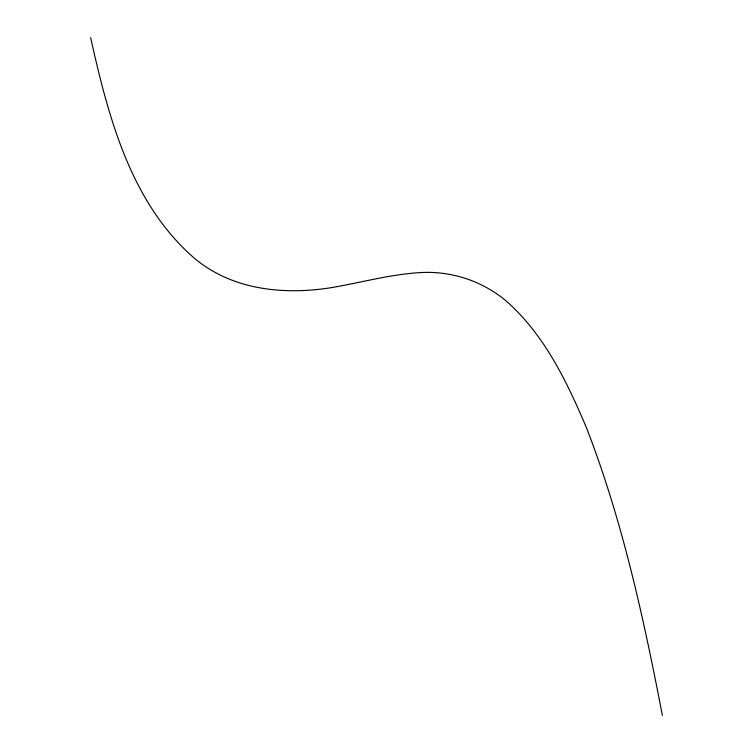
<?xml version="1.0" encoding="UTF-8"?>
<svg xmlns="http://www.w3.org/2000/svg" width="753" height="753" viewBox="0 0 753 753"><rect width="100%" height="100%" fill="white"/><g stroke="black" fill="none" stroke-linecap="round" stroke-linejoin="round"><path stroke-width="1.13" d="M90.642 37.65C108.376 117.12 130.918 204.054 195.432 259.107C236.282 292.672 292.625 295.788 342.483 285.622C369.083 280.54 395.494 273.716 422.668 272.473C452.431 271.259 481.882 281.17 504.99 299.948C543.967 333.683 566.727 381.244 586.502 427.855C622.449 520.521 643.617 617.987 662.358 715.35"/></g></svg>
